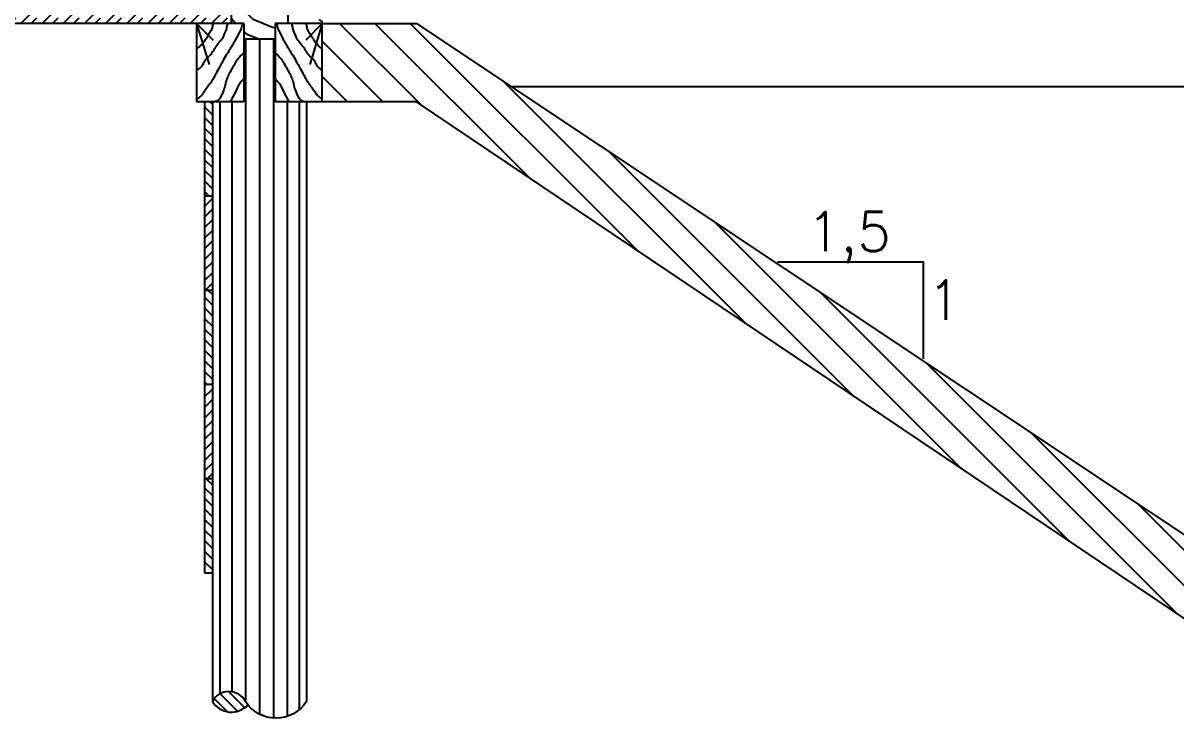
# Model space of a CAD drawing. Header units: metres. Extents: x -50 to 791, y -10 to 584.
# Drawn here: x 37.5 to 110.9, y 341.4 to 386.4 of the extents above; entities that cross this region are included whole.
import ezdxf
from ezdxf.enums import TextEntityAlignment as Align

# ---------------------------------------------------------------- set-up
doc = ezdxf.new("R2010")
doc.units = ezdxf.units.M
for name, color, linetype in [('ARSIRDOLKEN', 2, 'CONTINUOUS'), ('ARSIRKAYU', 2, 'CONTINUOUS'), ('KAYU', 3, 'CONTINUOUS'), ('MUKAAIR', 3, 'CONTINUOUS'), ('PASANGAN', 4, 'CONTINUOUS'), ('UKURAN', 2, 'CONTINUOUS')]:
    doc.layers.add(name, color=color, linetype=linetype)
doc.styles.get("Standard").update_dxf_attribs({"font": 'Simplex.shx'})
pattern_1 = [(135, (500.8187, -0.63537), (0.3367596, 0.3367596), [])]

msp = doc.modelspace()

# ---------------------------------------------------------------- hatches: boundary and pattern name
at = {"layer": 'ARSIRKAYU'}
h = msp.add_hatch(dxfattribs=at)
h.set_pattern_fill('ANSI31', color=256, scale=0.5, style=0)
h.set_pattern_definition([(135, (500.8187, -0.6354), (1.122532, 1.122532), [])])
h.paths.add_polyline_path([(56.58486, 381.37152), (56.58486, 386.37152), (62.58486, 386.37152), (120.96446, 347.45179), (120.96446, 335.45179), (114.96446, 335.45179), (112.96446, 347.45179), (62.58486, 381.37152)])
h = msp.add_hatch(dxfattribs=at)
h.set_pattern_fill('ANSI31', color=256, scale=0.15, style=0)
h.set_pattern_definition(pattern_1)
h.paths.add_polyline_path([(49.58486, 381.37152), (49.08486, 381.37152), (49.08486, 375.37152), (49.58486, 375.37152)])
h.paths.add_polyline_path([(49.58486, 369.37152), (49.08486, 369.37152), (49.08486, 363.37152), (49.58486, 363.37152)])
h.paths.add_polyline_path([(49.58486, 357.37152), (49.08486, 357.37152), (49.08486, 351.37152), (49.58486, 351.37152)])
h = msp.add_hatch(dxfattribs=at)
h.set_pattern_fill('LINE', color=256, scale=0.15, angle=315, style=0)
h.set_pattern_definition([(225, (500.8187, -0.63537), (-0.3367596, 0.3367596), [])])
h.paths.add_polyline_path([(49.58486, 375.37152), (49.08486, 375.37152), (49.08486, 369.37152), (49.58486, 369.37152)])
h.paths.add_polyline_path([(49.58486, 363.37152), (49.08486, 363.37152), (49.08486, 357.37152), (49.58486, 357.37152)])
h = msp.add_hatch(dxfattribs=at)
h.set_pattern_fill('ANSI31', color=256, scale=0.15, style=0)
h.set_pattern_definition(pattern_1)
h.paths.add_polyline_path([(49.58486, 343.20062, 0.50105684), (51.84625, 342.9793, -0.02957357), (51.68634, 343.20062, 0.58992297)])
at = {"layer": 'KAYU'}
h = msp.add_hatch(dxfattribs=at)
h.set_pattern_fill('TRANS', color=256, scale=0.15, angle=45, style=0)
h.set_pattern_definition([(45, (-46.4451, 39.8557), (-0.6735192, 0.6735192), []), (45, (-46.7818, 40.1925), (-0.6735192, 0.6735192), [0.47625, -0.47625])])
h.paths.add_polyline_path([(48.58486, 386.37152), (50.78486, 386.37152), (50.78486, 389.37152), (50.28486, 389.37152), (20.78486, 389.37152), (20.78486, 386.37152)])

# ---------------------------------------------------------------- linework, layer by layer
at = {"layer": 'ARSIRDOLKEN'}
for points in [[(51.68634, 385.37152), (51.68634, 343.20062)], [(52.58486, 385.37152), (52.58486, 342.38316)], [(53.48338, 385.37152), (53.48338, 342.13541)], [(50.05185, 381.37152), (50.05185, 343.669)], [(50.83018, 381.37152), (50.83018, 343.8046)], [(54.33954, 381.37152), (54.33954, 342.24025)], [(55.11786, 381.37152), (55.11786, 342.66859)]]:
    msp.add_lwpolyline(points, dxfattribs=at)
at = {"layer": 'ARSIRKAYU'}
for points in [[(50.78486, 388.07217, 0.00425294), (51.08852, 387.73432, 0.00706151), (51.27597, 387.53503, 0.00429533), (52.05188, 386.74675, 0.04329055), (52.13611, 386.67607, 0.0499791), (52.23317, 386.62155, 0.00623267), (53.05359, 386.27522, 0.00966168), (53.25007, 386.19955, 0.00573436), (53.58486, 386.0823)], [(49.61234, 386.37152, -0.03686314), (49.57991, 386.11121, -0.07467363), (49.53571, 385.9889, -0.00598408), (49.38988, 385.72681, -0.01108283), (49.30634, 385.58806, -0.00614223), (49.20615, 385.4339, -0.0049254), (49.07697, 385.24447, -0.04446619), (48.80877, 384.92424, -0.07931323), (48.61823, 384.78636, -0.02202567), (48.61198, 384.78354, -0.00519107), (48.58486, 384.77303)], [(50.54898, 386.37152, -0.01322461), (50.49401, 386.12436, -0.02367828), (50.4532, 385.9889, -0.01024592), (50.27605, 385.51897, -0.04474563), (50.22383, 385.41626, -0.04217686), (50.06847, 385.20941, 0.02762138), (49.82243, 384.90089, 0.01705667), (49.62783, 384.60638, -0.02258193), (49.47837, 384.38551, -0.06540024), (49.32886, 384.23154, 0.0515843), (49.13432, 384.04193, 0.07612534), (49.03328, 383.87459, -0.05569723), (48.90495, 383.64108, -0.0786996), (48.79924, 383.53226, -0.0473443), (48.58486, 383.40135)], [(51.50621, 386.37152, -0.01535591), (51.41607, 386.04352, -0.04333526), (51.37067, 385.93164, -0.0046021), (51.0674, 385.35098, -0.00945817), (50.91194, 385.07268, -0.00878955), (50.46819, 384.34227, 0.01560384), (50.22383, 383.9274, 0.00298309), (50.04391, 383.59422, -0.00241825), (49.82243, 383.18297, -0.00220926), (49.60862, 382.79462, -0.00668746), (49.53571, 382.66759, -0.03978408), (49.43329, 382.52228, 0.01787202), (49.19166, 382.20948, 0.01348866), (49.10331, 382.07895, -0.00832032), (48.96229, 381.8659, -0.06895933), (48.84161, 381.73347, -0.03915716), (48.58486, 381.5518)], [(53.66351, 386.37152, 0.01535591), (53.75364, 386.04352, 0.04333526), (53.79904, 385.93164, 0.0046021), (54.10232, 385.35098, 0.00945817), (54.25778, 385.07268, 0.00878955), (54.70152, 384.34227, -0.01560384), (54.94589, 383.9274, -0.00298309), (55.12581, 383.59422, 0.00241825), (55.34729, 383.18297, 0.00220926), (55.5611, 382.79462, 0.00668746), (55.634, 382.66759, 0.03978408), (55.73643, 382.52228, -0.01787202), (55.97806, 382.20948, -0.01348866), (56.06641, 382.07895, 0.00832032), (56.20743, 381.8659, 0.06895933), (56.32811, 381.73347, 0.03915716), (56.58486, 381.5518)], [(54.62073, 386.37152, 0.01322461), (54.67571, 386.12436, 0.02367828), (54.71652, 385.9889, 0.01024592), (54.89367, 385.51897, 0.04474563), (54.94589, 385.41626, 0.04217686), (55.10124, 385.20941, -0.02762138), (55.34729, 384.90089, -0.01705667), (55.54188, 384.60638, 0.02258193), (55.69135, 384.38551, 0.06540024), (55.84086, 384.23154, -0.0515843), (56.0354, 384.04193, -0.07612534), (56.13644, 383.87459, 0.05569723), (56.26477, 383.64108, 0.0786996), (56.37048, 383.53226, 0.0473443), (56.58486, 383.40135)], [(55.55737, 386.37152, 0.03686314), (55.58981, 386.11121, 0.07467363), (55.634, 385.9889, 0.00598408), (55.77984, 385.72681, 0.01108283), (55.86337, 385.58806, 0.00614223), (55.96357, 385.4339, 0.0049254), (56.09274, 385.24447, 0.04446619), (56.36095, 384.92424, 0.07931323), (56.55148, 384.78636, 0.02202567), (56.55774, 384.78354, 0.00519107), (56.58486, 384.77303)], [(51.58486, 384.49907, 0.02236231), (51.23536, 384.13445, 0.04409904), (51.08396, 383.9274, 0.01454675), (50.66167, 383.17971, 0.03357692), (50.51054, 382.83939, 0.0359405), (50.39618, 382.4401, -0.03566703), (50.28117, 382.03769, -0.02863354), (50.18433, 381.81301, -0.02609348), (50.0518, 381.57958, -0.11612666), (49.94821, 381.47893, -0.06239547), (49.70457, 381.37152)], [(53.58486, 384.49907, -0.02236231), (53.93436, 384.13445, -0.04409904), (54.08575, 383.9274, -0.01454675), (54.50805, 383.17971, -0.03357692), (54.65918, 382.83939, -0.0359405), (54.77354, 382.4401, 0.03566703), (54.88855, 382.03769, 0.02863354), (54.98539, 381.81301, 0.02609348), (55.11792, 381.57958, 0.11612666), (55.22151, 381.47893, 0.06239547), (55.46515, 381.37152)], [(51.58486, 382.84274, 0.02758953), (51.35116, 382.58585, 0.05475344), (51.25599, 382.43854), (51.02662, 381.98043, -0.00000097), (50.90498, 381.73748, -0.00000064), (50.72175, 381.37152)], [(53.58486, 382.84274, -0.02758953), (53.81856, 382.58585, -0.05475344), (53.91373, 382.43854), (54.1431, 381.98043, 0.00000097), (54.26473, 381.73748, 0.00000064), (54.44796, 381.37152)]]:
    msp.add_lwpolyline(points, format="xyb", dxfattribs=at)
for points in [[(48.58486, 386.37152), (49.3725, 383.74825)], [(48.58486, 386.37152), (49.6339, 385.29278)], [(51.05193, 386.37152), (50.78486, 386.68035)], [(56.58486, 386.37152), (55.53582, 385.29278)], [(56.58486, 386.37152), (55.79722, 383.74825)], [(52.53482, 385.37152), (51.84939, 385.64532), (51.58486, 385.85079)]]:
    msp.add_lwpolyline(points, dxfattribs=at)
msp.add_arc((56.38486, 386.37152), 0.2, 0, 90, dxfattribs=at)
at = {"layer": 'KAYU'}
for points in [[(50.78486, 397.09066), (50.78486, 386.37152)], [(54.38486, 392.57152), (54.38486, 386.37152)], [(51.58486, 386.37152), (48.58486, 386.37152)], [(48.58486, 386.37152), (48.58486, 381.37152)], [(51.58486, 386.37152), (51.58486, 381.37152)], [(56.58486, 386.37152), (53.58486, 386.37152)], [(53.58486, 386.37152), (53.58486, 381.37152)], [(53.58486, 385.37152), (51.58486, 385.37152)], [(51.58486, 381.37152), (48.58486, 381.37152)], [(49.08486, 381.37152), (49.08486, 351.37152)], [(49.58486, 381.37152), (49.58486, 343.20062)], [(56.58486, 381.37152), (53.58486, 381.37152)], [(55.58486, 381.37152), (55.58486, 343.20062)], [(49.58486, 375.37152), (49.08486, 375.37152)], [(49.58486, 369.37152), (49.08486, 369.37152)], [(49.58486, 363.37152), (49.08486, 363.37152)], [(49.58486, 357.37152), (49.08486, 357.37152)], [(49.58486, 351.37152), (49.08486, 351.37152)]]:
    msp.add_lwpolyline(points, dxfattribs=at)
msp.add_lwpolyline([(55.58486, 343.20062, -0.5490465), (51.68634, 343.20062, 0.58992297), (49.58486, 343.20062, 0.50105684), (51.84625, 342.9793, 0.50105684)], format="xyb", dxfattribs=at)
at = {"layer": 'MUKAAIR'}
msp.add_lwpolyline([(68.61917, 382.34865), (306.35055, 382.34865)], dxfattribs=at)
at = {"layer": 'PASANGAN'}
msp.add_lwpolyline([(48.58486, 386.37152), (20.78486, 386.37152)], dxfattribs=at)
msp.add_lwpolyline([(56.58486, 381.37152), (56.58486, 386.37152), (62.58486, 386.37152), (120.96446, 347.45179), (120.96446, 335.45179), (114.96446, 335.45179), (112.96446, 347.45179), (62.58486, 381.37152)], close=True, dxfattribs=at)
at = {"layer": 'UKURAN'}
msp.add_lwpolyline([(85.55383, 371.19111), (94.8291, 371.19111), (94.8291, 365.0076)], dxfattribs=at)

# ---------------------------------------------------------------- texts
msp.add_text('1,5', height=2.5, dxfattribs=at).set_placement((90.10433, 371.86157), align=Align.CENTER)
msp.add_text('1', height=2.5, dxfattribs=at).set_placement((97.24607, 367.50295), align=Align.RIGHT)

doc.saveas('drawing.dxf')
